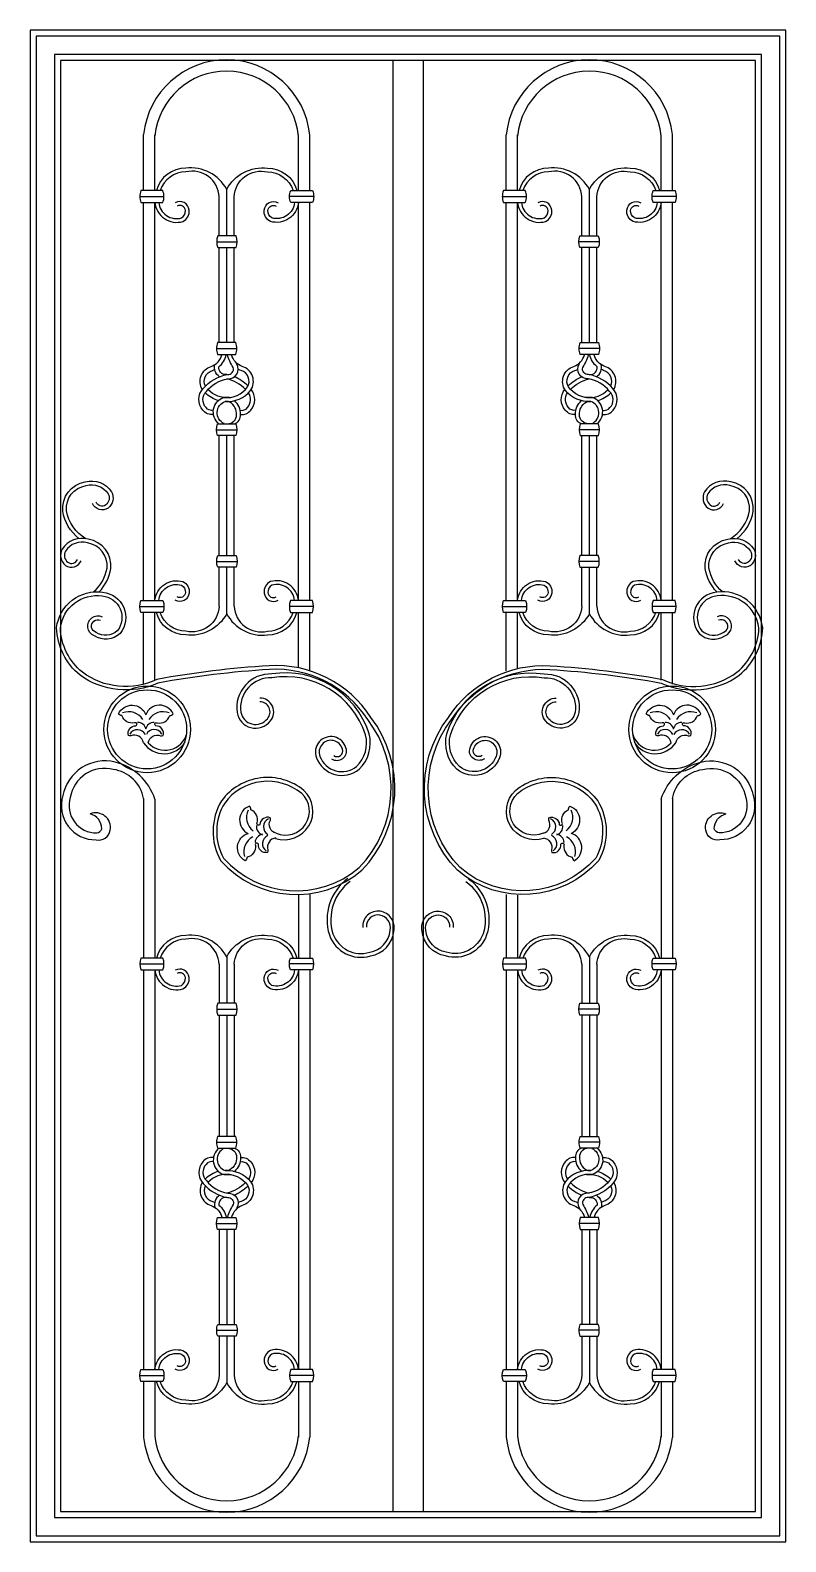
# Model space of a CAD drawing. Header units: metres. Extents: x 44143 to 45143, y 18250 to 20250.
import ezdxf

# ---------------------------------------------------------------- set-up
doc = ezdxf.new("R2010")
doc.units = ezdxf.units.M
for name, color, linetype in [('3', 3, 'Continuous'), ('4', 4, 'Continuous'), ('7', 7, 'Continuous')]:
    doc.layers.add(name, color=color, linetype=linetype)

msp = doc.modelspace()

# ---------------------------------------------------------------- linework, layer by layer
at = {"layer": '3'}
for p, q in [((44293.41, 20037.42), (44293.41, 20111.74)), ((44308.41, 20037.42), (44308.41, 20111.09)), ((44498.41, 20037.42), (44498.41, 20111.09)), ((44513.41, 20037.42), (44513.41, 20111.09)), ((44773.41, 20037.42), (44773.41, 20111.09)), ((44788.41, 20037.42), (44788.41, 20111.09)), ((44978.41, 20037.42), (44978.41, 20111.09)), ((44993.41, 20037.42), (44993.41, 20111.74)), ((44293.41, 19495), (44293.41, 20021.77)), ((44293.41, 19993.64), (44293.41, 20021.77)), ((44308.41, 19495), (44308.41, 20021.77)), ((44308.41, 19993.64), (44308.41, 20021.77)), ((44393.41, 19977.7), (44393.41, 20029.29)), ((44403.41, 19977.7), (44403.41, 20039.11)), ((44413.41, 19977.7), (44413.41, 20029.29)), ((44498.41, 19495), (44498.41, 20021.77)), ((44513.41, 19495), (44513.41, 20021.77)), ((44773.41, 19495), (44773.41, 20021.77)), ((44788.41, 19495), (44788.41, 20021.77)), ((44873.41, 19977.7), (44873.41, 20029.29)), ((44883.41, 19977.7), (44883.41, 20039.11)), ((44893.41, 19977.7), (44893.41, 20029.29)), ((44978.41, 19495), (44978.41, 20021.77)), ((44978.41, 19993.64), (44978.41, 20021.77)), ((44993.41, 19495), (44993.41, 20021.77)), ((44993.41, 19993.64), (44993.41, 20021.77)), ((44393.41, 19836.33), (44393.41, 19962.06)), ((44403.41, 19836.33), (44403.41, 19962.06)), ((44413.41, 19836.33), (44413.41, 19962.06)), ((44873.41, 19836.33), (44873.41, 19962.06)), ((44883.41, 19836.33), (44883.41, 19962.06)), ((44893.41, 19836.33), (44893.41, 19962.06)), ((44393.41, 19554.71), (44393.41, 19713.31)), ((44403.41, 19554.71), (44403.41, 19713.31)), ((44413.41, 19554.71), (44413.41, 19713.31)), ((44873.41, 19554.71), (44873.41, 19713.31)), ((44883.41, 19554.71), (44883.41, 19713.31)), ((44893.41, 19554.71), (44893.41, 19713.31)), ((44393.41, 19487.48), (44393.41, 19539.07)), ((44403.41, 19477.66), (44403.41, 19539.07)), ((44413.41, 19487.48), (44413.41, 19539.07)), ((44873.41, 19487.48), (44873.41, 19539.07)), ((44883.41, 19477.66), (44883.41, 19539.07)), ((44893.41, 19487.48), (44893.41, 19539.07)), ((44293.41, 19495), (44293.41, 19509.47)), ((44308.41, 19495), (44308.41, 19509.47)), ((44498.41, 19495), (44498.41, 19509.47)), ((44513.41, 19495), (44513.41, 19509.47)), ((44773.41, 19495), (44773.41, 19509.47)), ((44788.41, 19495), (44788.41, 19509.47)), ((44978.41, 19495), (44978.41, 19509.47)), ((44993.41, 19495), (44993.41, 19509.47)), ((44293.41, 19384.41), (44293.41, 19479.36)), ((44308.41, 19389.56), (44308.41, 19479.36)), ((44498.41, 19405.98), (44498.41, 19479.36)), ((44513.41, 19402.08), (44513.41, 19479.36)), ((44773.41, 19402.08), (44773.41, 19479.36)), ((44788.41, 19405.98), (44788.41, 19479.36)), ((44978.41, 19389.56), (44978.41, 19479.36)), ((44993.41, 19384.41), (44993.41, 19479.36)), ((44293.41, 19232.96), (44293.41, 19021.98)), ((44308.41, 19232.18), (44308.41, 19021.98)), ((44978.41, 19232.18), (44978.41, 19021.98)), ((44993.41, 19232.96), (44993.41, 19021.98)), ((44498.41, 19105.37), (44498.41, 19021.98)), ((44513.41, 19105.99), (44513.41, 19021.98)), ((44773.41, 19105.99), (44773.41, 19021.98)), ((44788.41, 19105.37), (44788.41, 19021.98)), ((44403.41, 19023.67), (44403.41, 18962.26)), ((44883.41, 19023.67), (44883.41, 18962.26)), ((44293.41, 19006.34), (44293.41, 18477.55)), ((44308.41, 19006.34), (44308.41, 18477.55)), ((44393.41, 19013.85), (44393.41, 18962.26)), ((44413.41, 19013.85), (44413.41, 18962.26)), ((44498.41, 19006.34), (44498.41, 18477.55)), ((44513.41, 19006.34), (44513.41, 18477.55)), ((44773.41, 19006.34), (44773.41, 18477.55)), ((44788.41, 19006.34), (44788.41, 18477.55)), ((44873.41, 19013.85), (44873.41, 18962.26)), ((44893.41, 19013.85), (44893.41, 18962.26)), ((44978.41, 19006.34), (44978.41, 18477.55)), ((44993.41, 19006.34), (44993.41, 18477.55)), ((44393.41, 18946.62), (44393.41, 18786.02)), ((44403.41, 18946.62), (44403.41, 18786.02)), ((44413.41, 18946.62), (44413.41, 18786.02)), ((44873.41, 18946.62), (44873.41, 18786.02)), ((44883.41, 18946.62), (44883.41, 18786.02)), ((44893.41, 18946.62), (44893.41, 18786.02)), ((44393.41, 18663), (44393.41, 18537.27)), ((44403.41, 18663), (44403.41, 18537.27)), ((44413.41, 18663), (44413.41, 18537.27)), ((44873.41, 18663), (44873.41, 18537.27)), ((44883.41, 18663), (44883.41, 18537.27)), ((44893.41, 18663), (44893.41, 18537.27)), ((44393.41, 18521.62), (44393.41, 18470.03)), ((44403.41, 18521.62), (44403.41, 18460.21)), ((44413.41, 18521.62), (44413.41, 18470.03)), ((44873.41, 18521.62), (44873.41, 18470.03)), ((44883.41, 18521.62), (44883.41, 18460.21)), ((44893.41, 18521.62), (44893.41, 18470.03)), ((44293.41, 18505.69), (44293.41, 18477.55)), ((44308.41, 18505.69), (44308.41, 18477.55)), ((44978.41, 18505.69), (44978.41, 18477.55)), ((44993.41, 18505.69), (44993.41, 18477.55)), ((44293.41, 18461.91), (44293.41, 18387.59)), ((44308.41, 18461.91), (44308.41, 18388.24)), ((44498.41, 18461.91), (44498.41, 18388.24)), ((44513.41, 18461.91), (44513.41, 18388.24)), ((44773.41, 18461.91), (44773.41, 18388.24)), ((44788.41, 18461.91), (44788.41, 18388.24)), ((44978.41, 18461.91), (44978.41, 18388.24)), ((44993.41, 18461.91), (44993.41, 18387.59))]:
    msp.add_line(p, q, dxfattribs=at)
for points in [[(45135.41, 18257.66), (45135.41, 20241.66), (44151.41, 20241.66), (44151.41, 18257.66)], [(45111.41, 18281.66), (45111.41, 20217.66), (44175.41, 20217.66), (44175.41, 18281.66)]]:
    msp.add_lwpolyline(points, close=True, dxfattribs=at)
for points in [[(44403.41, 20039.11, 0.31), (44349.25, 20067.22, 0.34), (44310.39, 20037.42, 0.34)], [(44393.41, 20029.29, 0.47), (44349.58, 20062.21, 0.33), (44315.59, 20037.42, 0.33)], [(44403.41, 20039.11, -0.31), (44457.57, 20067.22, -0.34), (44496.44, 20037.42, -0.34)], [(44413.41, 20029.29, -0.47), (44457.25, 20062.21, -0.33), (44491.23, 20037.42, -0.33)], [(44883.41, 20039.11, 0.31), (44829.25, 20067.22, 0.34), (44790.39, 20037.42, 0.34)], [(44873.41, 20029.29, 0.47), (44829.58, 20062.21, 0.33), (44795.59, 20037.42, 0.33)], [(44883.41, 20039.11, -0.31), (44937.57, 20067.22, -0.34), (44976.44, 20037.42, -0.34)], [(44893.41, 20029.29, -0.47), (44937.25, 20062.21, -0.33), (44971.23, 20037.42, -0.33)], [(44308.55, 20021.77, 0.48), (44345.44, 19996.67, 0.32), (44353.76, 20011.77, 0.54), (44335.36, 20021.34)], [(44313.57, 20021.77, 0.47), (44343.61, 20001.34, 0.31), (44348.79, 20011.23, 0.54), (44337.81, 20016.99)], [(44498.28, 20021.77, -0.48), (44461.38, 19996.67, -0.32), (44453.07, 20011.77, -0.54), (44471.47, 20021.34)], [(44493.25, 20021.77, -0.47), (44463.21, 20001.34, -0.31), (44458.04, 20011.23, -0.54), (44469.01, 20016.99)], [(44788.55, 20021.77, 0.48), (44825.44, 19996.67, 0.32), (44833.76, 20011.77, 0.54), (44815.36, 20021.34)], [(44793.57, 20021.77, 0.47), (44823.61, 20001.34, 0.31), (44828.79, 20011.23, 0.54), (44817.81, 20016.99)], [(44978.28, 20021.77, -0.48), (44941.38, 19996.67, -0.32), (44933.07, 20011.77, -0.54), (44951.47, 20021.34)], [(44973.25, 20021.77, -0.47), (44943.21, 20001.34, -0.31), (44938.04, 20011.23, -0.54), (44949.01, 20016.99)], [(44371.18, 19774.12, -0.49), (44382.99, 19804.78, 0.26), (44397, 19820.3, 0.26)], [(44400.02, 19729.14, -0.68), (44401.51, 19758.51, 0.25), (44435.1, 19773.1, 0.51), (44423.94, 19804.78, -0.26), (44409.93, 19820.3, -0.26)], [(44393.12, 19804.24, 0.18), (44402.62, 19820.3)], [(44412, 19803.42, -0.06), (44404.31, 19820.3)], [(44886.8, 19729.14, 0.68), (44885.32, 19758.51, -0.25), (44851.72, 19773.1, -0.51), (44862.89, 19804.78, 0.26), (44876.9, 19820.3, 0.26)], [(44874.82, 19803.42, 0.06), (44882.52, 19820.3)], [(44893.7, 19804.24, -0.18), (44884.2, 19820.3)], [(44915.65, 19774.12, 0.49), (44903.83, 19804.78, -0.26), (44889.82, 19820.3, -0.26)], [(44386.03, 19741.38, -0.28), (44371.83, 19746.93, -0.39), (44372.44, 19775.54, -0.18), (44404.42, 19794.1, 0.56), (44412, 19803.42, 0.3)], [(44385.9, 19746.98, -0.31), (44376.08, 19750.43, -0.4), (44376.54, 19771.86, -0.18), (44404.82, 19788.59, 0.61), (44416.87, 19807.96, 0.37)], [(44375.25, 19778.69, -0.46), (44384.52, 19799.49, 0.03), (44387.74, 19800.8, 0.03)], [(44393.24, 19728.97, -0.6), (44399.8, 19763.85, 0.28), (44431.14, 19777.67, 0.48), (44422.41, 19799.49, -0.03), (44419.28, 19800.76, -0.03)], [(44393.85, 19791.14, -0.31), (44387.74, 19807.44, -0.21)], [(44403.51, 19793.94), (44402.6, 19794.1, -0.48), (44393.15, 19804.45)], [(44893.58, 19728.97, 0.6), (44887.02, 19763.85, -0.28), (44855.68, 19777.67, -0.48), (44864.41, 19799.49, 0.03), (44867.55, 19800.76, 0.03)], [(44900.93, 19746.98, 0.31), (44910.75, 19750.43, 0.4), (44910.29, 19771.86, 0.18), (44882, 19788.59, -0.61), (44869.96, 19807.96, -0.37)], [(44900.8, 19741.38, 0.28), (44915, 19746.93, 0.39), (44914.39, 19775.54, 0.18), (44882.4, 19794.1, -0.56), (44874.82, 19803.42, -0.3)], [(44883.31, 19793.94), (44884.23, 19794.1, 0.48), (44893.67, 19804.45)], [(44892.97, 19791.14, 0.31), (44899.09, 19807.44, 0.21)], [(44911.57, 19778.69, 0.46), (44902.31, 19799.49, -0.03), (44899.09, 19800.8, -0.03)], [(44428.39, 19774.27, 0.15), (44403.51, 19788.33, 0.15)], [(44431.71, 19778.75, 0.11), (44413.17, 19791.14, 0.11)], [(44855.11, 19778.75, -0.11), (44873.66, 19791.14, -0.11)], [(44858.44, 19774.27, -0.15), (44883.31, 19788.33, -0.15)], [(44393.01, 19759.57, -0.13), (44374.81, 19769.8, -0.13)], [(44407.33, 19763.77), (44407.13, 19763.85, -0.24), (44378.59, 19774.22, -0.24)], [(44421.22, 19746.95, 0.31), (44430.94, 19750.43, 0.35), (44432.17, 19769.85)], [(44421.73, 19741.27, 0.27), (44435.19, 19746.93, 0.37), (44435.79, 19774.18)], [(44865.09, 19741.27, -0.27), (44851.63, 19746.93, -0.37), (44851.03, 19774.18)], [(44865.6, 19746.95, -0.31), (44855.88, 19750.43, -0.35), (44854.65, 19769.85)], [(44879.5, 19763.77), (44879.7, 19763.85, 0.24), (44908.23, 19774.22, 0.24)], [(44893.81, 19759.57, 0.13), (44912.01, 19769.8, 0.13)], [(44416.41, 19743.16, 0.29), (44405.42, 19758.51, -0.03), (44401.31, 19758.42)], [(44406.9, 19729.14, 0.4), (44416.41, 19743.16, 0.22)], [(44413.68, 19728.97, 0.36), (44421.73, 19741.27)], [(44421.73, 19741.27, 0.22), (44413.92, 19759.57)], [(44873.14, 19728.97, -0.36), (44865.09, 19741.27)], [(44865.09, 19741.27, -0.22), (44872.91, 19759.57)], [(44879.92, 19729.14, -0.4), (44870.41, 19743.16, -0.22)], [(44870.41, 19743.16, -0.29), (44881.4, 19758.51, 0.03), (44885.52, 19758.42)], [(44207.86, 19577.09, -0.19), (44186.57, 19613.15, -0.4), (44216.31, 19652.03, -0.33), (44250.93, 19638.93, -0.37), (44246.36, 19617.47, -0.49), (44225.93, 19623.57)], [(44217.1, 19576.91, -0.23), (44191.53, 19613.8, -0.4), (44217.38, 19647.14, -0.33), (44246.63, 19636.37, -0.37), (44243.39, 19621.5, -0.49), (44230.6, 19625.37)], [(45078.97, 19577.09, 0.19), (45100.26, 19613.15, 0.4), (45070.51, 19652.03, 0.33), (45035.9, 19638.93, 0.37), (45040.47, 19617.47, 0.49), (45060.89, 19623.57)], [(45069.73, 19576.91, 0.23), (45095.3, 19613.8, 0.4), (45069.44, 19647.14, 0.33), (45040.2, 19636.37, 0.37), (45043.44, 19621.5, 0.49), (45056.23, 19625.37)], [(44234.63, 19506.55, 0.15), (44250.01, 19537.31, 0.4), (44220.27, 19576.2, 0.33), (44185.65, 19563.09, 0.37), (44190.22, 19541.63, 0.49), (44210.65, 19547.73)], [(44227.2, 19506.45, 0.18), (44245.05, 19537.97, 0.4), (44219.2, 19571.3, 0.33), (44189.95, 19560.53, 0.37), (44193.19, 19545.66, 0.49), (44205.98, 19549.53)], [(45052.19, 19506.55, -0.15), (45036.81, 19537.31, -0.4), (45066.55, 19576.2, -0.33), (45101.17, 19563.09, -0.37), (45096.6, 19541.63, -0.49), (45076.18, 19547.73)], [(45059.62, 19506.45, -0.18), (45041.77, 19537.97, -0.4), (45067.63, 19571.3, -0.33), (45096.87, 19560.53, -0.37), (45093.63, 19545.66, -0.49), (45080.84, 19549.53)], [(44308.55, 19495, -0.48), (44345.44, 19520.11, -0.32), (44353.76, 19505, -0.54), (44335.36, 19495.43)], [(44498.28, 19495, 0.48), (44461.38, 19520.11, 0.32), (44453.07, 19505, 0.54), (44471.47, 19495.43)], [(44788.55, 19495, -0.48), (44825.44, 19520.11, -0.32), (44833.76, 19505, -0.54), (44815.36, 19495.43)], [(44978.28, 19495, 0.48), (44941.38, 19520.11, 0.32), (44933.07, 19505, 0.54), (44951.47, 19495.43)], [(44468.88, 19187.1, 0.84), (44502.72, 19239.79, 0.43), (44400.77, 19227.15, 0.27), (44399.25, 19154.37, 0.41), (44578.88, 19141.75, 0.37), (44590.09, 19337.71, 0.27), (44459.96, 19403.8, 0.03), (44312.47, 19385.91, -0.27), (44209.44, 19396.27, -0.22), (44178.33, 19459.21, -0.42), (44239.19, 19506.1, -0.6), (44262.4, 19451.57, -0.35), (44228.31, 19448.44, -1.03), (44238.62, 19473.58, -1.03)], [(44467.98, 19180.36, 0.8), (44505.67, 19243.83, 0.43), (44396.69, 19230.03, 0.27), (44395.35, 19151.2, 0.41), (44582.41, 19138.17, 0.37), (44594.28, 19340.43, 0.27), (44459.65, 19408.79, 0.03), (44310.95, 19390.72, -0.28), (44212.49, 19400.24, -0.22), (44183.34, 19458.97, -0.42), (44238.61, 19501.13, -0.6), (44258.7, 19454.96, -0.35), (44230.57, 19452.95, -1.06), (44236.6, 19469.01)], [(44313.57, 19495, -0.47), (44343.61, 19515.43, -0.31), (44348.79, 19505.54, -0.54), (44337.81, 19499.79)], [(44493.25, 19495, 0.47), (44463.21, 19515.43, 0.31), (44458.04, 19505.54, 0.54), (44469.01, 19499.79)], [(44823.2, 19180.36, -0.8), (44785.5, 19243.83, -0.43), (44894.48, 19230.03, -0.27), (44895.83, 19151.2, -0.41), (44708.76, 19138.17, -0.37), (44696.89, 19340.43, -0.27), (44831.52, 19408.79, -0.03), (44980.22, 19390.72, 0.28), (45078.69, 19400.24, 0.22), (45107.83, 19458.97, 0.42), (45052.56, 19501.13, 0.6), (45032.47, 19454.96, 0.35), (45060.6, 19452.95, 1.06), (45054.57, 19469.01)], [(44822.3, 19187.1, -0.84), (44788.45, 19239.79, -0.43), (44890.4, 19227.15, -0.27), (44891.92, 19154.37, -0.41), (44712.29, 19141.75, -0.37), (44701.08, 19337.71, -0.27), (44831.21, 19403.8, -0.03), (44978.7, 19385.91, 0.27), (45081.74, 19396.27, 0.22), (45112.84, 19459.21, 0.42), (45051.99, 19506.1, 0.6), (45028.77, 19451.57, 0.35), (45062.86, 19448.44, 1.03), (45052.55, 19473.58, 1.03)], [(44793.57, 19495, -0.47), (44823.61, 19515.43, -0.31), (44828.79, 19505.54, -0.54), (44817.81, 19499.79)], [(44973.25, 19495, 0.47), (44943.21, 19515.43, 0.31), (44938.04, 19505.54, 0.54), (44949.01, 19499.79)], [(44393.41, 19487.48, -0.47), (44349.58, 19454.56, -0.33), (44315.59, 19479.36, -0.33)], [(44413.41, 19487.48, 0.47), (44457.25, 19454.56, 0.33), (44491.23, 19479.36, 0.33)], [(44873.41, 19487.48, -0.47), (44829.58, 19454.56, -0.33), (44795.59, 19479.36, -0.33)], [(44893.41, 19487.48, 0.47), (44937.25, 19454.56, 0.33), (44971.23, 19479.36, 0.33)], [(44403.41, 19477.66, -0.31), (44349.25, 19449.56, -0.34), (44310.39, 19479.36, -0.34)], [(44403.41, 19477.66, 0.31), (44457.57, 19449.56, 0.34), (44496.44, 19479.36, 0.34)], [(44883.41, 19477.66, -0.31), (44829.25, 19449.56, -0.34), (44790.39, 19479.36, -0.34)], [(44883.41, 19477.66, 0.31), (44937.57, 19449.56, 0.34), (44976.44, 19479.36, 0.34)], [(44542.32, 19285.75, 0.72), (44561.32, 19299.98, 1.05), (44522.23, 19287.01, 0.51), (44578.71, 19271.74, 0.27), (44592, 19318.87, 0.37), (44463.1, 19397.86, 0.47), (44417.25, 19346.75, 0.65), (44461.1, 19335.46, 0.65), (44447.15, 19365.99)], [(44545.18, 19289.84, 0.73), (44556.54, 19298.5, 1.06), (44526.91, 19288.78, 0.51), (44575.38, 19275.48, 0.27), (44587.19, 19317.47, 0.37), (44463.39, 19392.84, 0.47), (44422.19, 19347.53, 0.65), (44457.29, 19338.7, 0.66), (44447.24, 19361, 0.66)], [(44744.51, 19285.75, -0.72), (44725.51, 19299.98, -1.05), (44764.59, 19287.01, -0.51), (44708.11, 19271.74, -0.27), (44694.83, 19318.87, -0.37), (44823.73, 19397.86, -0.47), (44869.57, 19346.75, -0.65), (44825.72, 19335.46, -0.65), (44839.67, 19365.99)], [(44741.64, 19289.84, -0.73), (44730.29, 19298.5, -1.06), (44759.92, 19288.78, -0.51), (44711.45, 19275.48, -0.27), (44699.63, 19317.47, -0.37), (44823.43, 19392.84, -0.47), (44864.63, 19347.53, -0.65), (44829.53, 19338.7, -0.66), (44839.59, 19361, -0.66)], [(44293.31, 19306.95, 0.48), (44276.75, 19316.13, -0.07), (44273.28, 19316.51, -0.51), (44283.3, 19329.26, 1.05), (44281.37, 19333.11, -0.38), (44264.81, 19342.73, -0.21), (44260.19, 19345.04, -0.67), (44296.39, 19343.88)], [(44299.47, 19306.95, -0.49), (44316.04, 19315.93, 0.07), (44319.5, 19316.31, 0.5), (44309.49, 19329.26, -1.05), (44311.41, 19333.11, 0.38), (44327.98, 19342.73, 0.21), (44332.6, 19345.04, 0.67), (44296.39, 19343.88)], [(44991.7, 19306.95, 0.49), (44975.14, 19315.93, -0.07), (44971.67, 19316.31, -0.5), (44981.68, 19329.26, 1.05), (44979.76, 19333.11, -0.38), (44963.2, 19342.73, -0.21), (44958.57, 19345.04, -0.67), (44994.78, 19343.88)], [(44997.86, 19306.95, -0.48), (45014.42, 19316.13, 0.07), (45017.89, 19316.51, 0.51), (45007.87, 19329.26, -1.05), (45009.8, 19333.11, 0.38), (45026.36, 19342.73, 0.21), (45030.99, 19345.04, 0.67), (44994.78, 19343.88)], [(44308.41, 19232.18, 0.26), (44255.79, 19281.32, 0.43), (44186.74, 19236.93, 0.51), (44230.55, 19178.42, 0.44), (44249.25, 19191.2, 0.59), (44222.67, 19212.84)], [(44978.41, 19232.18, -0.26), (45031.04, 19281.32, -0.43), (45100.08, 19236.93, -0.51), (45056.28, 19178.42, -0.44), (45037.58, 19191.2, -0.59), (45064.15, 19212.84)], [(44293.41, 19232.96, 0.32), (44253.38, 19271.61, 0.44), (44196.47, 19234.51, 0.51), (44231.52, 19187.54, 0.3), (44238.08, 19193.19, 0.33), (44222.67, 19212.84)], [(44993.41, 19232.96, -0.32), (45033.45, 19271.61, -0.44), (45090.35, 19234.51, -0.51), (45055.3, 19187.54, -0.3), (45048.75, 19193.19, -0.33), (45064.15, 19212.84)], [(44468.94, 19187.05, -0.49), (44461.28, 19204.26, 0.07), (44461.16, 19207.75, 0.5), (44447.47, 19198.77, -1.05), (44443.79, 19200.99, 0.38), (44435.49, 19218.26, 0.21), (44433.55, 19223.04, 0.67), (44431.88, 19186.86)], [(44822.23, 19187.05, 0.49), (44829.9, 19204.26, -0.07), (44830.01, 19207.75, -0.5), (44843.7, 19198.77, 1.05), (44847.38, 19200.99, -0.38), (44855.68, 19218.26, -0.21), (44857.62, 19223.04, -0.67), (44859.3, 19186.86)], [(44468.46, 19180.91, 0.48), (44458.01, 19165.11, -0.07), (44457.36, 19161.68, -0.51), (44445.43, 19172.66, 1.05), (44441.45, 19171.04, -0.38), (44430.56, 19155.28, -0.21), (44427.9, 19150.85, -0.67), (44431.88, 19186.86)], [(44822.71, 19180.91, -0.48), (44833.16, 19165.11, 0.07), (44833.81, 19161.68, 0.51), (44845.74, 19172.66, -1.05), (44849.73, 19171.04, 0.38), (44860.61, 19155.28, 0.21), (44863.27, 19150.85, 0.67), (44859.3, 19186.86)], [(44563.98, 19127.47, 0.32), (44539.35, 19052.54, 0.4), (44593.72, 19024.82, 0.34), (44624.86, 19057.78, 0.43), (44606.52, 19083.85, 0.49), (44583.5, 19062.43)], [(44566.95, 19123.45, 0.32), (44544.09, 19054.12, 0.4), (44592.72, 19029.74, 0.34), (44619.83, 19058.69, 0.43), (44605.92, 19078.88, 0.49), (44588.49, 19062.85, 0.49)], [(44722.85, 19127.47, -0.32), (44747.48, 19052.54, -0.4), (44693.11, 19024.82, -0.34), (44661.96, 19057.78, -0.43), (44680.3, 19083.85, -0.49), (44703.32, 19062.43)], [(44719.87, 19123.45, -0.32), (44742.73, 19054.12, -0.4), (44694.11, 19029.74, -0.34), (44667, 19058.69, -0.43), (44680.9, 19078.88, -0.49), (44698.34, 19062.85, -0.49)], [(44403.41, 19023.67, 0.31), (44349.25, 19051.78, 0.34), (44310.39, 19021.98, 0.34)], [(44393.41, 19013.85, 0.47), (44349.58, 19046.78, 0.33), (44315.59, 19021.98, 0.33)], [(44403.41, 19023.67, -0.31), (44457.57, 19051.78, -0.34), (44496.44, 19021.98, -0.34)], [(44413.41, 19013.85, -0.47), (44457.25, 19046.78, -0.33), (44491.23, 19021.98, -0.33)], [(44883.41, 19023.67, 0.31), (44829.25, 19051.78, 0.34), (44790.39, 19021.98, 0.34)], [(44873.41, 19013.85, 0.47), (44829.58, 19046.78, 0.33), (44795.59, 19021.98, 0.33)], [(44883.41, 19023.67, -0.31), (44937.57, 19051.78, -0.34), (44976.44, 19021.98, -0.34)], [(44893.41, 19013.85, -0.47), (44937.25, 19046.78, -0.33), (44971.23, 19021.98, -0.33)], [(44308.55, 19006.34, 0.48), (44345.44, 18981.23, 0.32), (44353.76, 18996.34, 0.54), (44335.36, 19005.9)], [(44313.57, 19006.34, 0.47), (44343.61, 18985.9, 0.31), (44348.79, 18995.79, 0.54), (44337.81, 19001.55)], [(44498.28, 19006.34, -0.48), (44461.38, 18981.23, -0.32), (44453.07, 18996.34, -0.54), (44471.47, 19005.9)], [(44493.25, 19006.34, -0.47), (44463.21, 18985.9, -0.31), (44458.04, 18995.79, -0.54), (44469.01, 19001.55)], [(44788.55, 19006.34, 0.48), (44825.44, 18981.23, 0.32), (44833.76, 18996.34, 0.54), (44815.36, 19005.9)], [(44793.57, 19006.34, 0.47), (44823.61, 18985.9, 0.31), (44828.79, 18995.79, 0.54), (44817.81, 19001.55)], [(44978.28, 19006.34, -0.48), (44941.38, 18981.23, -0.32), (44933.07, 18996.34, -0.54), (44951.47, 19005.9)], [(44973.25, 19006.34, -0.47), (44943.21, 18985.9, -0.31), (44938.04, 18995.79, -0.54), (44949.01, 19001.55)], [(44393.24, 18770.36, 0.6), (44399.8, 18735.48, -0.28), (44431.14, 18721.66, -0.48), (44422.41, 18699.84, 0.03), (44419.28, 18698.57, 0.03)], [(44400.02, 18770.18, 0.68), (44401.51, 18740.82, -0.25), (44435.1, 18726.22, -0.51), (44423.94, 18694.55, 0.26), (44409.93, 18679.03, 0.26)], [(44406.9, 18770.18, -0.4), (44416.41, 18756.17, -0.22)], [(44413.68, 18770.36, -0.36), (44421.73, 18758.06)], [(44886.8, 18770.18, -0.68), (44885.32, 18740.82, 0.25), (44851.72, 18726.22, 0.51), (44862.89, 18694.55, -0.26), (44876.9, 18679.03, -0.26)], [(44893.58, 18770.36, -0.6), (44887.02, 18735.48, 0.28), (44855.68, 18721.66, 0.48), (44864.41, 18699.84, -0.03), (44867.55, 18698.57, -0.03)], [(44873.14, 18770.36, 0.36), (44865.09, 18758.06)], [(44879.92, 18770.18, 0.4), (44870.41, 18756.17, 0.22)], [(44386.03, 18757.95, 0.28), (44371.83, 18752.39, 0.39), (44372.44, 18723.79, 0.18), (44404.42, 18705.22, -0.56), (44412, 18695.9, -0.3)], [(44385.9, 18752.35, 0.31), (44376.08, 18748.89, 0.4), (44376.54, 18727.46, 0.18), (44404.82, 18710.74, -0.61), (44416.87, 18691.37, -0.37)], [(44416.41, 18756.17, -0.29), (44405.42, 18740.82, 0.03), (44401.31, 18740.9)], [(44421.73, 18758.06, -0.22), (44413.92, 18739.75)], [(44421.22, 18752.38, -0.31), (44430.94, 18748.89, -0.35), (44432.17, 18729.47)], [(44421.73, 18758.06, -0.27), (44435.19, 18752.39, -0.37), (44435.79, 18725.15)], [(44865.09, 18758.06, 0.27), (44851.63, 18752.39, 0.37), (44851.03, 18725.15)], [(44865.6, 18752.38, 0.31), (44855.88, 18748.89, 0.35), (44854.65, 18729.47)], [(44865.09, 18758.06, 0.22), (44872.91, 18739.75)], [(44900.93, 18752.35, -0.31), (44910.75, 18748.89, -0.4), (44910.29, 18727.46, -0.18), (44882, 18710.74, 0.61), (44869.96, 18691.37, 0.37)], [(44870.41, 18756.17, 0.29), (44881.4, 18740.82, -0.03), (44885.52, 18740.9)], [(44900.8, 18757.95, -0.28), (44915, 18752.39, -0.39), (44914.39, 18723.79, -0.18), (44882.4, 18705.22, 0.56), (44874.82, 18695.9, 0.3)], [(44371.18, 18725.21, 0.49), (44382.99, 18694.55, -0.26), (44397, 18679.03, -0.26)], [(44375.25, 18720.63, 0.46), (44384.52, 18699.84, -0.03), (44387.74, 18698.53, -0.03)], [(44393.01, 18739.75, 0.13), (44374.81, 18729.52, 0.13)], [(44407.33, 18735.56), (44407.13, 18735.48, 0.24), (44378.59, 18725.1, 0.24)], [(44428.39, 18725.06, -0.15), (44403.51, 18711, -0.15)], [(44431.71, 18720.57, -0.11), (44413.17, 18708.19, -0.11)], [(44855.11, 18720.57, 0.11), (44873.66, 18708.19, 0.11)], [(44858.44, 18725.06, 0.15), (44883.31, 18711, 0.15)], [(44879.5, 18735.56), (44879.7, 18735.48, -0.24), (44908.23, 18725.1, -0.24)], [(44915.65, 18725.21, -0.49), (44903.83, 18694.55, 0.26), (44889.82, 18679.03, 0.26)], [(44893.81, 18739.75, -0.13), (44912.01, 18729.52, -0.13)], [(44911.57, 18720.63, -0.46), (44902.31, 18699.84, 0.03), (44899.09, 18698.53, 0.03)], [(44393.85, 18708.19, 0.31), (44387.74, 18691.89, 0.21)], [(44403.51, 18705.39), (44402.6, 18705.22, 0.48), (44393.15, 18694.87)], [(44883.31, 18705.39), (44884.23, 18705.22, -0.48), (44893.67, 18694.87)], [(44892.97, 18708.19, -0.31), (44899.09, 18691.89, -0.21)], [(44393.12, 18695.09, -0.18), (44402.62, 18679.03)], [(44412, 18695.9, 0.06), (44404.31, 18679.03)], [(44874.82, 18695.9, -0.06), (44882.52, 18679.03)], [(44893.7, 18695.09, 0.18), (44884.2, 18679.03)], [(44308.55, 18477.55, -0.48), (44345.44, 18502.66, -0.32), (44353.76, 18487.55, -0.54), (44335.36, 18477.98)], [(44498.28, 18477.55, 0.48), (44461.38, 18502.66, 0.32), (44453.07, 18487.55, 0.54), (44471.47, 18477.98)], [(44788.55, 18477.55, -0.48), (44825.44, 18502.66, -0.32), (44833.76, 18487.55, -0.54), (44815.36, 18477.98)], [(44978.28, 18477.55, 0.48), (44941.38, 18502.66, 0.32), (44933.07, 18487.55, 0.54), (44951.47, 18477.98)], [(44313.57, 18477.55, -0.47), (44343.61, 18497.98, -0.31), (44348.79, 18488.1, -0.54), (44337.81, 18482.34)], [(44493.25, 18477.55, 0.47), (44463.21, 18497.98, 0.31), (44458.04, 18488.1, 0.54), (44469.01, 18482.34)], [(44793.57, 18477.55, -0.47), (44823.61, 18497.98, -0.31), (44828.79, 18488.1, -0.54), (44817.81, 18482.34)], [(44973.25, 18477.55, 0.47), (44943.21, 18497.98, 0.31), (44938.04, 18488.1, 0.54), (44949.01, 18482.34)], [(44403.41, 18460.21, -0.31), (44349.25, 18432.11, -0.34), (44310.39, 18461.91, -0.34)], [(44393.41, 18470.03, -0.47), (44349.58, 18437.11, -0.33), (44315.59, 18461.91, -0.33)], [(44403.41, 18460.21, 0.31), (44457.57, 18432.11, 0.34), (44496.44, 18461.91, 0.34)], [(44413.41, 18470.03, 0.47), (44457.25, 18437.11, 0.33), (44491.23, 18461.91, 0.33)], [(44883.41, 18460.21, -0.31), (44829.25, 18432.11, -0.34), (44790.39, 18461.91, -0.34)], [(44873.41, 18470.03, -0.47), (44829.58, 18437.11, -0.33), (44795.59, 18461.91, -0.33)], [(44883.41, 18460.21, 0.31), (44937.57, 18432.11, 0.34), (44976.44, 18461.91, 0.34)], [(44893.41, 18470.03, 0.47), (44937.25, 18437.11, 0.33), (44971.23, 18461.91, 0.33)]]:
    msp.add_lwpolyline(points, format="xyb", dxfattribs=at)
for centre, radius in [((44298.14, 19324.62), 57.32), ((44993.03, 19324.62), 57.32), ((44298.14, 19324.62), 52.32), ((44993.03, 19324.62), 52.32)]:
    msp.add_circle(centre, radius, dxfattribs=at)
for centre, radius, start, end in [((44403.38, 20099.94), 110.6, 5.78, 173.88), ((44883.45, 20099.94), 110.6, 6.12, 174.22), ((44403.38, 20099.94), 95.6, 5.78, 173.88), ((44883.45, 20099.94), 95.6, 6.12, 174.22), ((44273.8, 19325.87), 21.98, 32.05, 111.97), ((44319.12, 19325.87), 21.98, 68.03, 147.95), ((44972.06, 19325.87), 21.98, 32.05, 111.97), ((45017.38, 19325.87), 21.98, 68.03, 147.95), ((44285.31, 19312.33), 11.79, 27.27, 149.24), ((44285.38, 19322.13), 11.72, 13.14, 90.01), ((44307.53, 19322.13), 11.72, 89.99, 166.86), ((44307.58, 19312.96), 11.5, 28.03, 155.46), ((44983.59, 19312.96), 11.5, 24.54, 151.97), ((44983.64, 19322.13), 11.72, 13.14, 90.01), ((45005.79, 19322.13), 11.72, 89.99, 166.86), ((45005.86, 19312.33), 11.79, 30.76, 152.73), ((44320.58, 19325.27), 32.85, 213.9, 328.31), ((44321.8, 19326.94), 29.97, 221.85, 344.87), ((44969.38, 19326.94), 29.97, 195.13, 318.15), ((44970.59, 19325.27), 32.85, 211.69, 326.1), ((44451.61, 19208.11), 21.98, 153.56, 233.47), ((44463.58, 19195.6), 11.5, 113.56, 240.98), ((44827.59, 19195.6), 11.5, 299.02, 66.44), ((44839.57, 19208.11), 21.98, 306.53, 26.44), ((44448.07, 19162.93), 21.98, 117.58, 197.5), ((44452.7, 19174.18), 11.72, 98.67, 175.54), ((44454.43, 19196.27), 11.72, 175.52, 252.39), ((44462.47, 19173.35), 11.79, 112.8, 234.77), ((44828.71, 19173.35), 11.79, 305.23, 67.2), ((44838.47, 19174.18), 11.72, 4.46, 81.33), ((44836.74, 19196.27), 11.72, 287.61, 4.48), ((44843.1, 19162.93), 21.98, 342.5, 62.42), ((44403.38, 18399.38), 110.6, 186.12, 354.22), ((44403.38, 18399.38), 95.6, 186.12, 354.22), ((44883.45, 18399.38), 110.6, 185.78, 353.88), ((44883.45, 18399.38), 95.6, 185.78, 353.88)]:
    msp.add_arc(centre, radius, start, end, dxfattribs=at)
at = {"layer": '4'}
for p, q in [((44623.41, 20209.66), (44623.41, 18289.66)), ((44663.41, 20209.66), (44663.41, 18289.66))]:
    msp.add_line(p, q, dxfattribs=at)
for points in [[(45143.41, 18249.66), (45143.41, 20249.66), (44143.41, 20249.66), (44143.41, 18249.66)], [(45103.41, 18289.66), (45103.41, 20209.66), (44183.41, 20209.66), (44183.41, 18289.66)]]:
    msp.add_lwpolyline(points, close=True, dxfattribs=at)
at = {"layer": '7'}
for p, q in [((44288.45, 20029.6), (44320.43, 20029.6)), ((44518.66, 20029.6), (44486.68, 20029.6)), ((44768.16, 20029.6), (44800.14, 20029.6)), ((44998.37, 20029.6), (44966.39, 20029.6)), ((44390.18, 19969.88), (44417.34, 19969.88)), ((44896.65, 19969.88), (44869.49, 19969.88)), ((44389.85, 19828.5), (44417.01, 19828.5)), ((44896.97, 19828.5), (44869.81, 19828.5)), ((44389.85, 19721.13), (44417.01, 19721.13)), ((44896.97, 19721.13), (44869.81, 19721.13)), ((44390.18, 19546.89), (44417.34, 19546.89)), ((44896.65, 19546.89), (44869.49, 19546.89)), ((44288.45, 19487.18), (44320.43, 19487.18)), ((44518.37, 19487.18), (44486.39, 19487.18)), ((44768.45, 19487.18), (44800.43, 19487.18)), ((44998.37, 19487.18), (44966.39, 19487.18)), ((44288.45, 19014.16), (44320.43, 19014.16)), ((44518.37, 19014.16), (44486.39, 19014.16)), ((44768.45, 19014.16), (44800.43, 19014.16)), ((44998.37, 19014.16), (44966.39, 19014.16)), ((44390.18, 18954.44), (44417.34, 18954.44)), ((44896.65, 18954.44), (44869.49, 18954.44)), ((44389.85, 18778.19), (44417.01, 18778.19)), ((44896.97, 18778.19), (44869.81, 18778.19)), ((44389.85, 18670.82), (44417.01, 18670.82)), ((44896.97, 18670.82), (44869.81, 18670.82)), ((44390.18, 18529.45), (44417.34, 18529.45)), ((44896.65, 18529.45), (44869.49, 18529.45)), ((44288.45, 18469.73), (44320.43, 18469.73)), ((44518.66, 18469.73), (44486.68, 18469.73)), ((44768.16, 18469.73), (44800.14, 18469.73)), ((44998.37, 18469.73), (44966.39, 18469.73))]:
    msp.add_line(p, q, dxfattribs=at)
for points in [[(44289.95, 20021.77), (44318.93, 20021.77, 0.19), (44318.93, 20037.42), (44289.95, 20037.42, 0.19)], [(44517.16, 20021.77), (44488.18, 20021.77, -0.19), (44488.18, 20037.42), (44517.16, 20037.42, -0.19)], [(44769.66, 20021.77), (44798.64, 20021.77, 0.19), (44798.64, 20037.42), (44769.66, 20037.42, 0.19)], [(44996.87, 20021.77), (44967.9, 20021.77, -0.19), (44967.9, 20037.42), (44996.87, 20037.42, -0.19)], [(44391.68, 19962.06), (44415.84, 19962.06, 0.19), (44415.84, 19977.7), (44391.68, 19977.7, 0.19)], [(44895.15, 19962.06), (44870.99, 19962.06, -0.19), (44870.99, 19977.7), (44895.15, 19977.7, -0.19)], [(44391.36, 19820.68), (44415.51, 19820.68, 0.19), (44415.51, 19836.33), (44391.36, 19836.33, 0.19)], [(44895.47, 19820.68), (44871.31, 19820.68, -0.19), (44871.31, 19836.33), (44895.47, 19836.33, -0.19)], [(44391.36, 19728.95), (44415.51, 19728.95, -0.19), (44415.51, 19713.31), (44391.36, 19713.31, -0.19)], [(44895.47, 19728.95), (44871.31, 19728.95, 0.19), (44871.31, 19713.31), (44895.47, 19713.31, 0.19)], [(44391.68, 19554.71), (44415.84, 19554.71, -0.19), (44415.84, 19539.07), (44391.68, 19539.07, -0.19)], [(44895.15, 19554.71), (44870.99, 19554.71, 0.19), (44870.99, 19539.07), (44895.15, 19539.07, 0.19)], [(44289.95, 19495), (44318.93, 19495, -0.19), (44318.93, 19479.36), (44289.95, 19479.36, -0.19)], [(44516.87, 19495), (44487.9, 19495, 0.19), (44487.9, 19479.36), (44516.87, 19479.36, 0.19)], [(44769.95, 19495), (44798.93, 19495, -0.19), (44798.93, 19479.36), (44769.95, 19479.36, -0.19)], [(44996.87, 19495), (44967.9, 19495, 0.19), (44967.9, 19479.36), (44996.87, 19479.36, 0.19)], [(44289.95, 19006.34), (44318.93, 19006.34, 0.19), (44318.93, 19021.98), (44289.95, 19021.98, 0.19)], [(44516.87, 19006.34), (44487.9, 19006.34, -0.19), (44487.9, 19021.98), (44516.87, 19021.98, -0.19)], [(44769.95, 19006.34), (44798.93, 19006.34, 0.19), (44798.93, 19021.98), (44769.95, 19021.98, 0.19)], [(44996.87, 19006.34), (44967.9, 19006.34, -0.19), (44967.9, 19021.98), (44996.87, 19021.98, -0.19)], [(44391.68, 18946.62), (44415.84, 18946.62, 0.19), (44415.84, 18962.26), (44391.68, 18962.26, 0.19)], [(44895.15, 18946.62), (44870.99, 18946.62, -0.19), (44870.99, 18962.26), (44895.15, 18962.26, -0.19)], [(44391.36, 18770.37), (44415.51, 18770.37, 0.19), (44415.51, 18786.02), (44391.36, 18786.02, 0.19)], [(44895.47, 18770.37), (44871.31, 18770.37, -0.19), (44871.31, 18786.02), (44895.47, 18786.02, -0.19)], [(44391.36, 18678.64), (44415.51, 18678.64, -0.19), (44415.51, 18663), (44391.36, 18663, -0.19)], [(44895.47, 18678.64), (44871.31, 18678.64, 0.19), (44871.31, 18663), (44895.47, 18663, 0.19)], [(44391.68, 18537.27), (44415.84, 18537.27, -0.19), (44415.84, 18521.62), (44391.68, 18521.62, -0.19)], [(44895.15, 18537.27), (44870.99, 18537.27, 0.19), (44870.99, 18521.62), (44895.15, 18521.62, 0.19)], [(44289.95, 18477.55), (44318.93, 18477.55, -0.19), (44318.93, 18461.91), (44289.95, 18461.91, -0.19)], [(44517.16, 18477.55), (44488.18, 18477.55, 0.19), (44488.18, 18461.91), (44517.16, 18461.91, 0.19)], [(44769.66, 18477.55), (44798.64, 18477.55, -0.19), (44798.64, 18461.91), (44769.66, 18461.91, -0.19)], [(44996.87, 18477.55), (44967.9, 18477.55, 0.19), (44967.9, 18461.91), (44996.87, 18461.91, 0.19)]]:
    msp.add_lwpolyline(points, format="xyb", close=True, dxfattribs=at)

doc.saveas('drawing.dxf')
